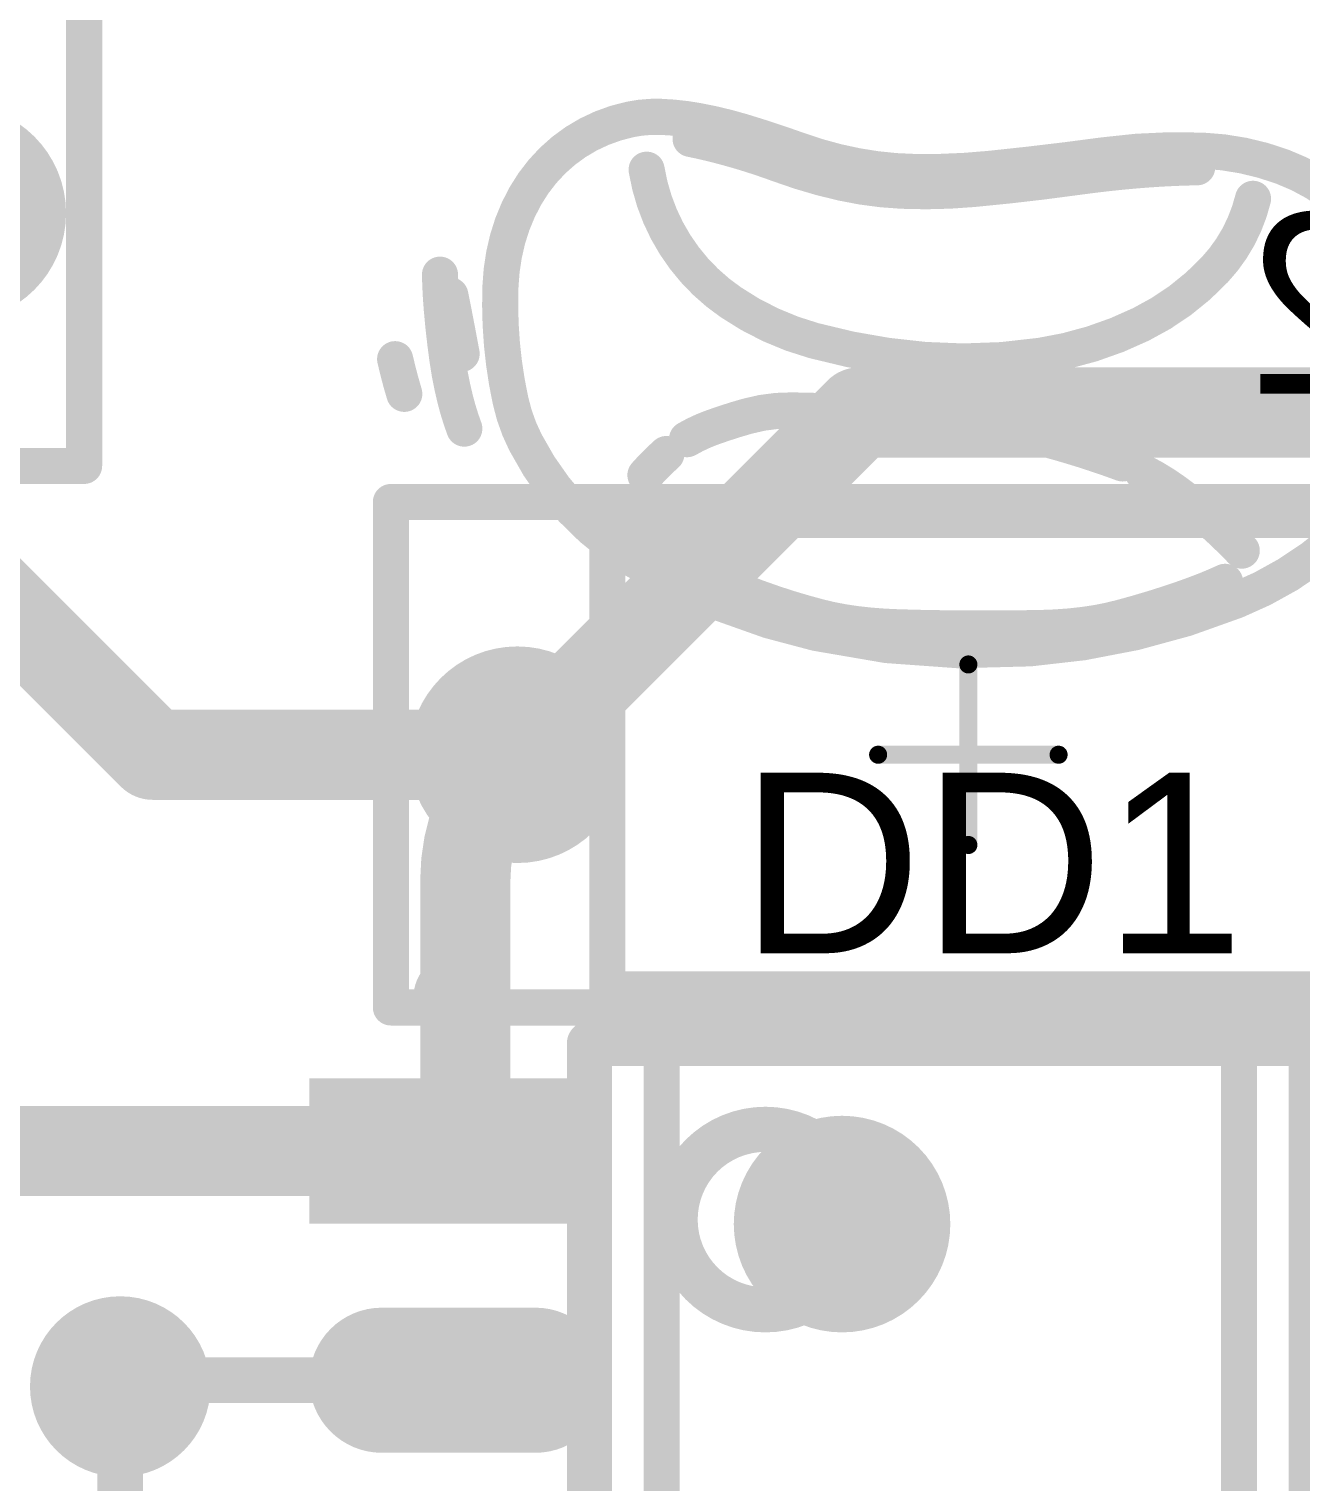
# Model space of a CAD drawing. Header units: inches. Extents: x -26.6 to 26.5, y -26.3 to 21.9.
# Drawn here: x -5.11 to 1.94, y -14.03 to -5.98 of the extents above; entities that cross this region are included whole.
import ezdxf

# ---------------------------------------------------------------- set-up
doc = ezdxf.new("R2010")
doc.units = ezdxf.units.IN
for name, color, linetype in [('Bottom 3D Body', 56, 'Continuous'), ('Bottom Assembly', 56, 'Continuous'), ('Bottom Component Center', 56, 'Continuous'), ('Bottom Courtyard', 56, 'Continuous'), ('Bottom Layer', 5, 'Continuous'), ('Bottom Overlay', 54, 'Continuous'), ('Bottom Solder', 6, 'Continuous'), ('Multi-Layer', 9, 'Continuous'), ('Pad Holes', 156, 'Continuous'), ('Top 3D Body', 56, 'Continuous'), ('Top Layer', 1, 'Continuous'), ('Top Overlay', 2, 'Continuous'), ('Top Paste', 8, 'Continuous'), ('Top Solder', 216, 'Continuous'), ('Via Holes', 16, 'Continuous')]:
    doc.layers.add(name, color=color, linetype=linetype)
doc.styles.add('Arial', font='', dxfattribs={"height": 0.2})
doc.styles.get('Arial').set_extended_font_data('Arial')

# ---------------------------------------------------------------- blocks, each defined once
blk = doc.blocks.new('SOIC_8_4')
at = {"layer": 'Top Layer'}
blk.add_hatch(color=1, dxfattribs=at).paths.add_polyline_path([(-3.45, 1.605), (-3.45, 2.205), (-2, 2.205), (-2, 1.605)])
h = blk.add_hatch(color=1, dxfattribs=at)
edge = h.paths.add_edge_path()
edge.add_arc((-2.3, 0.635), 0.3, 270, 450)
edge.add_line((-2.3, 0.935), (-3.15, 0.935))
edge.add_arc((-3.15, 0.635), 0.3, 90, 270)
edge.add_line((-3.15, 0.335), (-2.3, 0.335))
at = {"layer": 'Top Paste'}
blk.add_hatch(color=8, dxfattribs=at).paths.add_polyline_path([(-3.45, 1.605), (-3.45, 2.205), (-2, 2.205), (-2, 1.605)])
h = blk.add_hatch(color=8, dxfattribs=at)
edge = h.paths.add_edge_path()
edge.add_arc((-2.3, 0.635), 0.3, 270, 450)
edge.add_line((-2.3, 0.935), (-3.15, 0.935))
edge.add_arc((-3.15, 0.635), 0.3, 90, 270)
edge.add_line((-3.15, 0.335), (-2.3, 0.335))
at = {"layer": 'Top Solder'}
blk.add_hatch(color=216, dxfattribs=at).paths.add_polyline_path([(-3.552, 1.503), (-3.552, 2.307), (-1.898, 2.307), (-1.898, 1.503)])
h = blk.add_hatch(color=216, dxfattribs=at)
edge = h.paths.add_edge_path()
edge.add_arc((3.15, 1.905), 0.402, 270, 450)
edge.add_line((3.15, 2.307), (2.3, 2.307))
edge.add_arc((2.3, 1.905), 0.402, 90, 270)
edge.add_line((2.3, 1.503), (3.15, 1.503))
h = blk.add_hatch(color=216, dxfattribs=at)
edge = h.paths.add_edge_path()
edge.add_arc((-2.3, 0.635), 0.402, 270, 450)
edge.add_line((-2.3, 1.037), (-3.15, 1.037))
edge.add_arc((-3.15, 0.635), 0.402, 90, 270)
edge.add_line((-3.15, 0.233), (-2.3, 0.233))
h = blk.add_hatch(color=216, dxfattribs=at)
edge = h.paths.add_edge_path()
edge.add_arc((3.15, 0.635), 0.402, 270, 450)
edge.add_line((3.15, 1.037), (2.3, 1.037))
edge.add_arc((2.3, 0.635), 0.402, 90, 270)
edge.add_line((2.3, 0.233), (3.15, 0.233))
at = {"layer": 'Top 3D Body'}
for points in [[(-2, 2.5, 0.25, 0.25, 0), (2, 2.5, 0.25, 0.25, 0)], [(-2, -2.5, 0.25, 0.25, 0), (-2, 2.5, 0.25, 0.25, 0)], [(2, -2.5, 0.25, 0.25, 0), (2, 2.5, 0.25, 0.25, 0)]]:
    blk.add_lwpolyline(points, format="xyseb", dxfattribs=at)
for points in [[(-2.0625, 2.5, 0.125, 0.125, 1), (-1.9375, 2.5, 0.125, 0.125, 1)], [(-2.0625, 2.5, 0.125, 0.125, 1), (-1.9375, 2.5, 0.125, 0.125, 1)], [(1.9375, 2.5, 0.125, 0.125, 1), (2.0625, 2.5, 0.125, 0.125, 1)], [(1.9375, 2.5, 0.125, 0.125, 1), (2.0625, 2.5, 0.125, 0.125, 1)], [(-0.525, 1.525, 0.25, 0.25, 1), (-1.525, 1.525, 0.25, 0.25, 1)], [(-1.5875, 1.525, 0.125, 0.125, 1), (-1.4625, 1.525, 0.125, 0.125, 1)], [(-0.5875, 1.525, 0.125, 0.125, 1), (-0.4625, 1.525, 0.125, 0.125, 1)]]:
    blk.add_lwpolyline(points, format="xyseb", close=True, dxfattribs=at)
at = {"layer": 'Top Overlay'}
for points in [[(-2.6, 2.755, 0.25, 0.25, 1), (-2.85, 2.755, 0.25, 0.25, 1)], [(-2.9125, 2.755, 0.125, 0.125, 1), (-2.7875, 2.755, 0.125, 0.125, 1)], [(-2.6625, 2.755, 0.125, 0.125, 1), (-2.5375, 2.755, 0.125, 0.125, 1)], [(-1.65, 2.5, 0.1, 0.1, 1), (-1.55, 2.5, 0.1, 0.1, 1)], [(-1.65, 2.5, 0.1, 0.1, 1), (-1.55, 2.5, 0.1, 0.1, 1)], [(1.55, 2.5, 0.1, 0.1, 1), (1.65, 2.5, 0.1, 0.1, 1)], [(1.55, 2.5, 0.1, 0.1, 1), (1.65, 2.5, 0.1, 0.1, 1)], [(-0.3, 1.5, 0.6, 0.6, 1), (-0.9, 1.5, 0.6, 0.6, 1)], [(-1.05, 1.5, 0.3, 0.3, 1), (-0.75, 1.5, 0.3, 0.3, 1)], [(-0.45, 1.5, 0.3, 0.3, 1), (-0.15, 1.5, 0.3, 0.3, 1)]]:
    blk.add_lwpolyline(points, format="xyseb", close=True, dxfattribs=at)
for points in [[(-1.6, -2.5, 0.2, 0.2, 0), (-1.6, 2.5, 0.2, 0.2, 0)], [(-1.6, 2.5, 0.2, 0.2, 0), (1.6, 2.5, 0.2, 0.2, 0)], [(1.6, -2.5, 0.2, 0.2, 0), (1.6, 2.5, 0.2, 0.2, 0)]]:
    blk.add_lwpolyline(points, format="xyseb", dxfattribs=at)
blk = doc.blocks.new('THT_CAP_B_10')
at = {"layer": 'Bottom Layer'}
blk.add_hatch(color=5, dxfattribs=at).paths.add_polyline_path([(-3.1, 0.6), (-1.9, 0.6), (-1.9, -0.6), (-3.1, -0.6)])
h = blk.add_hatch(color=5, dxfattribs=at)
edge = h.paths.add_edge_path()
edge.add_arc((2.5, 0), 0.6, 0, 360)
at = {"layer": 'Bottom Solder'}
blk.add_hatch(color=6, dxfattribs=at).paths.add_polyline_path([(-3.1, 0.6), (-1.9, 0.6), (-1.9, -0.6), (-3.1, -0.6)])
h = blk.add_hatch(color=6, dxfattribs=at)
edge = h.paths.add_edge_path()
edge.add_arc((2.5, 0), 0.6, 0, 360)
at = {"layer": 'Multi-Layer'}
blk.add_hatch(color=9, dxfattribs=at).paths.add_polyline_path([(-3.1, 0.6), (-1.9, 0.6), (-1.9, -0.6), (-3.1, -0.6)])
h = blk.add_hatch(color=9, dxfattribs=at)
edge = h.paths.add_edge_path()
edge.add_arc((2.5, 0), 0.6, 0, 360)
at = {"layer": 'Pad Holes'}
h = blk.add_hatch(color=7, dxfattribs=at)
edge = h.paths.add_edge_path()
edge.add_arc((-2.5, 0), 0.35, 0, 360)
h = blk.add_hatch(color=7, dxfattribs=at)
edge = h.paths.add_edge_path()
edge.add_arc((2.5, 0), 0.35, 0, 360)
at = {"layer": 'Top Layer'}
blk.add_hatch(color=1, dxfattribs=at).paths.add_polyline_path([(-3.1, 0.6), (-1.9, 0.6), (-1.9, -0.6), (-3.1, -0.6)])
h = blk.add_hatch(color=1, dxfattribs=at)
edge = h.paths.add_edge_path()
edge.add_arc((2.5, 0), 0.6, 0, 360)
at = {"layer": 'Top Solder'}
blk.add_hatch(color=216, dxfattribs=at).paths.add_polyline_path([(-3.1, 0.6), (-1.9, 0.6), (-1.9, -0.6), (-3.1, -0.6)])
h = blk.add_hatch(color=216, dxfattribs=at)
edge = h.paths.add_edge_path()
edge.add_arc((2.5, 0), 0.6, 0, 360)
at = {"layer": 'Bottom 3D Body'}
for points in [[(-2, -1.3, 0.2, 0.2, 0), (-2, 1.3, 0.2, 0.2, 0)], [(-2, 1.3, 0.2, 0.2, 0), (2, 1.3, 0.2, 0.2, 0)], [(2, -1.3, 0.2, 0.2, 0), (2, 1.3, 0.2, 0.2, 0)], [(-2, -1.3, 0.2, 0.2, 0), (2, -1.3, 0.2, 0.2, 0)]]:
    blk.add_lwpolyline(points, format="xyseb", dxfattribs=at)
for points in [[(-2.05, 1.3, 0.1, 0.1, 1), (-1.95, 1.3, 0.1, 0.1, 1)], [(-2.05, 1.3, 0.1, 0.1, 1), (-1.95, 1.3, 0.1, 0.1, 1)], [(1.95, 1.3, 0.1, 0.1, 1), (2.05, 1.3, 0.1, 0.1, 1)], [(1.95, 1.3, 0.1, 0.1, 1), (2.05, 1.3, 0.1, 0.1, 1)], [(-2.05, -1.3, 0.1, 0.1, 1), (-1.95, -1.3, 0.1, 0.1, 1)], [(-2.05, -1.3, 0.1, 0.1, 1), (-1.95, -1.3, 0.1, 0.1, 1)], [(1.95, -1.3, 0.1, 0.1, 1), (2.05, -1.3, 0.1, 0.1, 1)], [(1.95, -1.3, 0.1, 0.1, 1), (2.05, -1.3, 0.1, 0.1, 1)]]:
    blk.add_lwpolyline(points, format="xyseb", close=True, dxfattribs=at)
at = {"layer": 'Bottom Assembly'}
for points in [[(-3.2, -1.4, 0.2, 0.2, 0), (-3.2, 1.4, 0.2, 0.2, 0)], [(-3.2, 1.4, 0.2, 0.2, 0), (3.2, 1.4, 0.2, 0.2, 0)], [(3.2, -1.4, 0.2, 0.2, 0), (3.2, 1.4, 0.2, 0.2, 0)], [(-3.2, -1.4, 0.2, 0.2, 0), (3.2, -1.4, 0.2, 0.2, 0)]]:
    blk.add_lwpolyline(points, format="xyseb", dxfattribs=at)
for points in [[(-3.25, 1.4, 0.1, 0.1, 1), (-3.15, 1.4, 0.1, 0.1, 1)], [(-3.25, 1.4, 0.1, 0.1, 1), (-3.15, 1.4, 0.1, 0.1, 1)], [(3.15, 1.4, 0.1, 0.1, 1), (3.25, 1.4, 0.1, 0.1, 1)], [(3.15, 1.4, 0.1, 0.1, 1), (3.25, 1.4, 0.1, 0.1, 1)], [(-3.25, -1.4, 0.1, 0.1, 1), (-3.15, -1.4, 0.1, 0.1, 1)], [(-3.25, -1.4, 0.1, 0.1, 1), (-3.15, -1.4, 0.1, 0.1, 1)], [(3.15, -1.4, 0.1, 0.1, 1), (3.25, -1.4, 0.1, 0.1, 1)], [(3.15, -1.4, 0.1, 0.1, 1), (3.25, -1.4, 0.1, 0.1, 1)]]:
    blk.add_lwpolyline(points, format="xyseb", close=True, dxfattribs=at)
at = {"layer": 'Bottom Component Center'}
for points in [[(0, -0.5, 0.1, 0.1, 0), (0, 0.5, 0.1, 0.1, 0)], [(-0.5, 0, 0.1, 0.1, 0), (0.5, 0, 0.1, 0.1, 0)]]:
    blk.add_lwpolyline(points, format="xyseb", dxfattribs=at)
for points in [[(-0.025, 0.5, 0.05, 0.05, 1), (0.025, 0.5, 0.05, 0.05, 1)], [(-0.525, 0, 0.05, 0.05, 1), (-0.475, 0, 0.05, 0.05, 1)], [(0.475, 0, 0.05, 0.05, 1), (0.525, 0, 0.05, 0.05, 1)], [(-0.025, -0.5, 0.05, 0.05, 1), (0.025, -0.5, 0.05, 0.05, 1)]]:
    blk.add_lwpolyline(points, format="xyseb", close=True, dxfattribs=at)
at = {"layer": 'Bottom Courtyard'}
for points in [[(-3.2, -1.4, 0.2, 0.2, 0), (-3.2, 1.4, 0.2, 0.2, 0)], [(-3.2, 1.4, 0.2, 0.2, 0), (3.2, 1.4, 0.2, 0.2, 0)], [(3.2, -1.4, 0.2, 0.2, 0), (3.2, 1.4, 0.2, 0.2, 0)], [(-3.2, -1.4, 0.2, 0.2, 0), (3.2, -1.4, 0.2, 0.2, 0)]]:
    blk.add_lwpolyline(points, format="xyseb", dxfattribs=at)
for points in [[(-3.25, 1.4, 0.1, 0.1, 1), (-3.15, 1.4, 0.1, 0.1, 1)], [(-3.25, 1.4, 0.1, 0.1, 1), (-3.15, 1.4, 0.1, 0.1, 1)], [(3.15, 1.4, 0.1, 0.1, 1), (3.25, 1.4, 0.1, 0.1, 1)], [(3.15, 1.4, 0.1, 0.1, 1), (3.25, 1.4, 0.1, 0.1, 1)], [(-3.25, -1.4, 0.1, 0.1, 1), (-3.15, -1.4, 0.1, 0.1, 1)], [(-3.25, -1.4, 0.1, 0.1, 1), (-3.15, -1.4, 0.1, 0.1, 1)], [(3.15, -1.4, 0.1, 0.1, 1), (3.25, -1.4, 0.1, 0.1, 1)], [(3.15, -1.4, 0.1, 0.1, 1), (3.25, -1.4, 0.1, 0.1, 1)]]:
    blk.add_lwpolyline(points, format="xyseb", close=True, dxfattribs=at)
at = {"layer": 'Bottom Overlay'}
for points in [[(-2, 0.975, 0.2, 0.2, 0), (-2, 1.3, 0.2, 0.2, 0)], [(-2, 1.3, 0.2, 0.2, 0), (-0.3326, 1.3, 0.2, 0.2, 0)], [(0.3326, 1.3, 0.2, 0.2, 0), (2, 1.3, 0.2, 0.2, 0)], [(2, 0.975, 0.2, 0.2, 0), (2, 1.3, 0.2, 0.2, 0)], [(-2, -1.3, 0.2, 0.2, 0), (-2, -0.975, 0.2, 0.2, 0)], [(2, -1.3, 0.2, 0.2, 0), (2, -0.975, 0.2, 0.2, 0)], [(-2, -1.3, 0.2, 0.2, 0), (2, -1.3, 0.2, 0.2, 0)]]:
    blk.add_lwpolyline(points, format="xyseb", dxfattribs=at)
for points in [[(-2.05, 1.3, 0.1, 0.1, 1), (-1.95, 1.3, 0.1, 0.1, 1)], [(-2.05, 1.3, 0.1, 0.1, 1), (-1.95, 1.3, 0.1, 0.1, 1)], [(-0.3826, 1.3, 0.1, 0.1, 1), (-0.2826, 1.3, 0.1, 0.1, 1)], [(0.2826, 1.3, 0.1, 0.1, 1), (0.3826, 1.3, 0.1, 0.1, 1)], [(1.95, 1.3, 0.1, 0.1, 1), (2.05, 1.3, 0.1, 0.1, 1)], [(1.95, 1.3, 0.1, 0.1, 1), (2.05, 1.3, 0.1, 0.1, 1)], [(-2.05, 0.975, 0.1, 0.1, 1), (-1.95, 0.975, 0.1, 0.1, 1)], [(1.95, 0.975, 0.1, 0.1, 1), (2.05, 0.975, 0.1, 0.1, 1)], [(-2.05, -0.975, 0.1, 0.1, 1), (-1.95, -0.975, 0.1, 0.1, 1)], [(1.95, -0.975, 0.1, 0.1, 1), (2.05, -0.975, 0.1, 0.1, 1)], [(-2.05, -1.3, 0.1, 0.1, 1), (-1.95, -1.3, 0.1, 0.1, 1)], [(-2.05, -1.3, 0.1, 0.1, 1), (-1.95, -1.3, 0.1, 0.1, 1)], [(1.95, -1.3, 0.1, 0.1, 1), (2.05, -1.3, 0.1, 0.1, 1)], [(1.95, -1.3, 0.1, 0.1, 1), (2.05, -1.3, 0.1, 0.1, 1)]]:
    blk.add_lwpolyline(points, format="xyseb", close=True, dxfattribs=at)
blk = doc.blocks.new('THT_CAP_B_25')
at = {"layer": 'Bottom Layer'}
blk.add_hatch(color=5, dxfattribs=at).paths.add_polyline_path([(-3.1, 0.6), (-1.9, 0.6), (-1.9, -0.6), (-3.1, -0.6)])
h = blk.add_hatch(color=5, dxfattribs=at)
edge = h.paths.add_edge_path()
edge.add_arc((2.5, 0), 0.6, 0, 360)
at = {"layer": 'Bottom Solder'}
blk.add_hatch(color=6, dxfattribs=at).paths.add_polyline_path([(-3.1, 0.6), (-1.9, 0.6), (-1.9, -0.6), (-3.1, -0.6)])
h = blk.add_hatch(color=6, dxfattribs=at)
edge = h.paths.add_edge_path()
edge.add_arc((2.5, 0), 0.6, 0, 360)
at = {"layer": 'Multi-Layer'}
blk.add_hatch(color=9, dxfattribs=at).paths.add_polyline_path([(-3.1, 0.6), (-1.9, 0.6), (-1.9, -0.6), (-3.1, -0.6)])
h = blk.add_hatch(color=9, dxfattribs=at)
edge = h.paths.add_edge_path()
edge.add_arc((2.5, 0), 0.6, 0, 360)
at = {"layer": 'Pad Holes'}
h = blk.add_hatch(color=7, dxfattribs=at)
edge = h.paths.add_edge_path()
edge.add_arc((-2.5, 0), 0.35, 0, 360)
h = blk.add_hatch(color=7, dxfattribs=at)
edge = h.paths.add_edge_path()
edge.add_arc((2.5, 0), 0.35, 0, 360)
at = {"layer": 'Top Layer'}
blk.add_hatch(color=1, dxfattribs=at).paths.add_polyline_path([(-3.1, 0.6), (-1.9, 0.6), (-1.9, -0.6), (-3.1, -0.6)])
h = blk.add_hatch(color=1, dxfattribs=at)
edge = h.paths.add_edge_path()
edge.add_arc((2.5, 0), 0.6, 0, 360)
at = {"layer": 'Top Solder'}
blk.add_hatch(color=216, dxfattribs=at).paths.add_polyline_path([(-3.1, 0.6), (-1.9, 0.6), (-1.9, -0.6), (-3.1, -0.6)])
h = blk.add_hatch(color=216, dxfattribs=at)
edge = h.paths.add_edge_path()
edge.add_arc((2.5, 0), 0.6, 0, 360)
at = {"layer": 'Bottom 3D Body'}
for points in [[(-2, 1.3, 0.2, 0.2, 0), (-2, -1.3, 0.2, 0.2, 0)], [(2, 1.3, 0.2, 0.2, 0), (-2, 1.3, 0.2, 0.2, 0)], [(2, 1.3, 0.2, 0.2, 0), (2, -1.3, 0.2, 0.2, 0)], [(2, -1.3, 0.2, 0.2, 0), (-2, -1.3, 0.2, 0.2, 0)]]:
    blk.add_lwpolyline(points, format="xyseb", dxfattribs=at)
for points in [[(-2.05, 1.3, 0.1, 0.1, 1), (-1.95, 1.3, 0.1, 0.1, 1)], [(-2.05, 1.3, 0.1, 0.1, 1), (-1.95, 1.3, 0.1, 0.1, 1)], [(1.95, 1.3, 0.1, 0.1, 1), (2.05, 1.3, 0.1, 0.1, 1)], [(1.95, 1.3, 0.1, 0.1, 1), (2.05, 1.3, 0.1, 0.1, 1)], [(-2.05, -1.3, 0.1, 0.1, 1), (-1.95, -1.3, 0.1, 0.1, 1)], [(-2.05, -1.3, 0.1, 0.1, 1), (-1.95, -1.3, 0.1, 0.1, 1)], [(1.95, -1.3, 0.1, 0.1, 1), (2.05, -1.3, 0.1, 0.1, 1)], [(1.95, -1.3, 0.1, 0.1, 1), (2.05, -1.3, 0.1, 0.1, 1)]]:
    blk.add_lwpolyline(points, format="xyseb", close=True, dxfattribs=at)
at = {"layer": 'Bottom Assembly'}
for points in [[(-3.2, 1.4, 0.2, 0.2, 0), (-3.2, -1.4, 0.2, 0.2, 0)], [(3.2, 1.4, 0.2, 0.2, 0), (-3.2, 1.4, 0.2, 0.2, 0)], [(3.2, 1.4, 0.2, 0.2, 0), (3.2, -1.4, 0.2, 0.2, 0)], [(3.2, -1.4, 0.2, 0.2, 0), (-3.2, -1.4, 0.2, 0.2, 0)]]:
    blk.add_lwpolyline(points, format="xyseb", dxfattribs=at)
for points in [[(-3.25, 1.4, 0.1, 0.1, 1), (-3.15, 1.4, 0.1, 0.1, 1)], [(-3.25, 1.4, 0.1, 0.1, 1), (-3.15, 1.4, 0.1, 0.1, 1)], [(3.15, 1.4, 0.1, 0.1, 1), (3.25, 1.4, 0.1, 0.1, 1)], [(3.15, 1.4, 0.1, 0.1, 1), (3.25, 1.4, 0.1, 0.1, 1)], [(-3.25, -1.4, 0.1, 0.1, 1), (-3.15, -1.4, 0.1, 0.1, 1)], [(-3.25, -1.4, 0.1, 0.1, 1), (-3.15, -1.4, 0.1, 0.1, 1)], [(3.15, -1.4, 0.1, 0.1, 1), (3.25, -1.4, 0.1, 0.1, 1)], [(3.15, -1.4, 0.1, 0.1, 1), (3.25, -1.4, 0.1, 0.1, 1)]]:
    blk.add_lwpolyline(points, format="xyseb", close=True, dxfattribs=at)
at = {"layer": 'Bottom Component Center'}
for points in [[(0, 0.5, 0.1, 0.1, 0), (0, -0.5, 0.1, 0.1, 0)], [(0.5, 0, 0.1, 0.1, 0), (-0.5, 0, 0.1, 0.1, 0)]]:
    blk.add_lwpolyline(points, format="xyseb", dxfattribs=at)
for points in [[(-0.025, 0.5, 0.05, 0.05, 1), (0.025, 0.5, 0.05, 0.05, 1)], [(-0.525, 0, 0.05, 0.05, 1), (-0.475, 0, 0.05, 0.05, 1)], [(0.475, 0, 0.05, 0.05, 1), (0.525, 0, 0.05, 0.05, 1)], [(-0.025, -0.5, 0.05, 0.05, 1), (0.025, -0.5, 0.05, 0.05, 1)]]:
    blk.add_lwpolyline(points, format="xyseb", close=True, dxfattribs=at)
at = {"layer": 'Bottom Courtyard'}
for points in [[(-3.2, 1.4, 0.2, 0.2, 0), (-3.2, -1.4, 0.2, 0.2, 0)], [(3.2, 1.4, 0.2, 0.2, 0), (-3.2, 1.4, 0.2, 0.2, 0)], [(3.2, 1.4, 0.2, 0.2, 0), (3.2, -1.4, 0.2, 0.2, 0)], [(3.2, -1.4, 0.2, 0.2, 0), (-3.2, -1.4, 0.2, 0.2, 0)]]:
    blk.add_lwpolyline(points, format="xyseb", dxfattribs=at)
for points in [[(-3.25, 1.4, 0.1, 0.1, 1), (-3.15, 1.4, 0.1, 0.1, 1)], [(-3.25, 1.4, 0.1, 0.1, 1), (-3.15, 1.4, 0.1, 0.1, 1)], [(3.15, 1.4, 0.1, 0.1, 1), (3.25, 1.4, 0.1, 0.1, 1)], [(3.15, 1.4, 0.1, 0.1, 1), (3.25, 1.4, 0.1, 0.1, 1)], [(-3.25, -1.4, 0.1, 0.1, 1), (-3.15, -1.4, 0.1, 0.1, 1)], [(-3.25, -1.4, 0.1, 0.1, 1), (-3.15, -1.4, 0.1, 0.1, 1)], [(3.15, -1.4, 0.1, 0.1, 1), (3.25, -1.4, 0.1, 0.1, 1)], [(3.15, -1.4, 0.1, 0.1, 1), (3.25, -1.4, 0.1, 0.1, 1)]]:
    blk.add_lwpolyline(points, format="xyseb", close=True, dxfattribs=at)
at = {"layer": 'Bottom Overlay'}
for points in [[(2, 1.3, 0.2, 0.2, 0), (-2, 1.3, 0.2, 0.2, 0)], [(-2, 1.3, 0.2, 0.2, 0), (-2, 0.975, 0.2, 0.2, 0)], [(2, 1.3, 0.2, 0.2, 0), (2, 0.975, 0.2, 0.2, 0)], [(-2, -0.975, 0.2, 0.2, 0), (-2, -1.3, 0.2, 0.2, 0)], [(2, -0.975, 0.2, 0.2, 0), (2, -1.3, 0.2, 0.2, 0)], [(2, -1.3, 0.2, 0.2, 0), (-2, -1.3, 0.2, 0.2, 0)]]:
    blk.add_lwpolyline(points, format="xyseb", dxfattribs=at)
for points in [[(-2.05, 1.3, 0.1, 0.1, 1), (-1.95, 1.3, 0.1, 0.1, 1)], [(-2.05, 1.3, 0.1, 0.1, 1), (-1.95, 1.3, 0.1, 0.1, 1)], [(1.95, 1.3, 0.1, 0.1, 1), (2.05, 1.3, 0.1, 0.1, 1)], [(1.95, 1.3, 0.1, 0.1, 1), (2.05, 1.3, 0.1, 0.1, 1)], [(-2.05, 0.975, 0.1, 0.1, 1), (-1.95, 0.975, 0.1, 0.1, 1)], [(1.95, 0.975, 0.1, 0.1, 1), (2.05, 0.975, 0.1, 0.1, 1)], [(-2.05, -0.975, 0.1, 0.1, 1), (-1.95, -0.975, 0.1, 0.1, 1)], [(1.95, -0.975, 0.1, 0.1, 1), (2.05, -0.975, 0.1, 0.1, 1)], [(-2.05, -1.3, 0.1, 0.1, 1), (-1.95, -1.3, 0.1, 0.1, 1)], [(-2.05, -1.3, 0.1, 0.1, 1), (-1.95, -1.3, 0.1, 0.1, 1)], [(1.95, -1.3, 0.1, 0.1, 1), (2.05, -1.3, 0.1, 0.1, 1)], [(1.95, -1.3, 0.1, 0.1, 1), (2.05, -1.3, 0.1, 0.1, 1)]]:
    blk.add_lwpolyline(points, format="xyseb", close=True, dxfattribs=at)

msp = doc.modelspace()

# ---------------------------------------------------------------- hatches: boundary and pattern name
at = {"layer": 'Bottom Layer'}
h = msp.add_hatch(color=5, dxfattribs=at)
edge = h.paths.add_edge_path()
edge.add_arc((-4.6, -13.5), 0.5, 0, 360)
at = {"layer": 'Top Layer'}
h = msp.add_hatch(color=1, dxfattribs=at)
edge = h.paths.add_edge_path()
edge.add_arc((-4.6, -13.5), 0.5, 0, 360)
at = {"layer": 'Via Holes'}
h = msp.add_hatch(color=7, dxfattribs=at)
edge = h.paths.add_edge_path()
edge.add_arc((-4.6, -13.5), 0.25, 0, 360)

# ---------------------------------------------------------------- linework, layer by layer
at = {"layer": 'Bottom Layer'}
for points in [[(-7.4197, -7, 0.5, 0.5, 0), (-4.4197, -10, 0.5, 0.5, 0)], [(-2.4, -10, 0.5, 0.5, 0), (-0.504, -8.104, 0.5, 0.5, 0)], [(-0.504, -8.104, 0.5, 0.5, 0), (5.9573, -8.104, 0.5, 0.5, 0)], [(-4.4197, -10, 0.5, 0.5, 0), (-2.4, -10, 0.5, 0.5, 0)], [(-4.6, -16.44, 0.254, 0.254, 0), (-4.6, -13.5, 0.254, 0.254, 0)]]:
    msp.add_lwpolyline(points, format="xyseb", dxfattribs=at)
for points in [[(-0.629, -8.104, 0.25, 0.25, 1), (-0.379, -8.104, 0.25, 0.25, 1)], [(-0.629, -8.104, 0.25, 0.25, 1), (-0.379, -8.104, 0.25, 0.25, 1)], [(-4.5447, -10, 0.25, 0.25, 1), (-4.2947, -10, 0.25, 0.25, 1)], [(-4.5447, -10, 0.25, 0.25, 1), (-4.2947, -10, 0.25, 0.25, 1)], [(-2.525, -10, 0.25, 0.25, 1), (-2.275, -10, 0.25, 0.25, 1)], [(-2.525, -10, 0.25, 0.25, 1), (-2.275, -10, 0.25, 0.25, 1)], [(-4.6635, -13.5, 0.127, 0.127, 1), (-4.5365, -13.5, 0.127, 0.127, 1)]]:
    msp.add_lwpolyline(points, format="xyseb", close=True, dxfattribs=at)
at = {"layer": 'Top Layer'}
for points in [[(-2.6875, -10.6941, 0.5, 0.5, -0.198912), (-2.4, -10, 0.5, 0.5, 0)], [(-2.6875, -12.195, 0.5, 0.5, 0), (-2.6875, -10.6941, 0.5, 0.5, 0)], [(-5.998, -12.195, 0.5, 0.5, 0), (-2.6875, -12.195, 0.5, 0.5, 0)], [(-4.6, -13.5, 0.254, 0.254, 0), (-4.565, -13.465, 0.254, 0.254, 0)], [(-4.565, -13.465, 0.254, 0.254, 0), (-2.7875, -13.465, 0.254, 0.254, 0)], [(-2.7875, -13.465, 0.254, 0.254, 0), (-2.6875, -13.465, 0.254, 0.254, 0)]]:
    msp.add_lwpolyline(points, format="xyseb", dxfattribs=at)
for points in [[(-2.525, -10, 0.25, 0.25, 1), (-2.275, -10, 0.25, 0.25, 1)], [(-2.8125, -10.6941, 0.25, 0.25, 1), (-2.5625, -10.6941, 0.25, 0.25, 1)], [(-2.8125, -10.6941, 0.25, 0.25, 1), (-2.5625, -10.6941, 0.25, 0.25, 1)], [(-2.8125, -12.195, 0.25, 0.25, 1), (-2.5625, -12.195, 0.25, 0.25, 1)], [(-2.8125, -12.195, 0.25, 0.25, 1), (-2.5625, -12.195, 0.25, 0.25, 1)], [(-4.6285, -13.465, 0.127, 0.127, 1), (-4.5015, -13.465, 0.127, 0.127, 1)], [(-4.6285, -13.465, 0.127, 0.127, 1), (-4.5015, -13.465, 0.127, 0.127, 1)], [(-2.851, -13.465, 0.127, 0.127, 1), (-2.724, -13.465, 0.127, 0.127, 1)], [(-2.851, -13.465, 0.127, 0.127, 1), (-2.724, -13.465, 0.127, 0.127, 1)], [(-2.751, -13.465, 0.127, 0.127, 1), (-2.624, -13.465, 0.127, 0.127, 1)], [(-4.6635, -13.5, 0.127, 0.127, 1), (-4.5365, -13.5, 0.127, 0.127, 1)]]:
    msp.add_lwpolyline(points, format="xyseb", close=True, dxfattribs=at)
at = {"layer": 'Top Overlay'}
for points in [[(-2.0056, -6.5641, 0.2, 0.2, -0.070486), (-1.774, -6.4807, 0.2, 0.2, 0)], [(-1.774, -6.4807, 0.2, 0.2, -0.060795), (-1.6036, -6.4664, 0.2, 0.2, 0)], [(-1.6036, -6.4664, 0.2, 0.2, -0.035745), (-1.3999, -6.4888, 0.2, 0.2, 0)], [(-1.3999, -6.4888, 0.2, 0.2, -0.027817), (-1.1513, -6.5487, 0.2, 0.2, 0)], [(-2.2031, -6.7081, 0.2, 0.2, -0.0719), (-2.0056, -6.5641, 0.2, 0.2, 0)], [(-1.4393, -6.5888, 0.2, 0.2, -0.01274), (-1.2887, -6.6233, 0.2, 0.2, 0)], [(-1.1513, -6.5487, 0.2, 0.2, -0.013397), (-0.84, -6.6515, 0.2, 0.2, 0)], [(-1.2887, -6.6233, 0.2, 0.2, -0.012858), (-1.1179, -6.6718, 0.2, 0.2, 0)], [(-1.1179, -6.6718, 0.2, 0.2, -0.0127), (-0.949, -6.7292, 0.2, 0.2, 0)], [(-0.5187, -6.739, 0.2, 0.2, -0.039862), (-0.84, -6.6515, 0.2, 0.2, 0)], [(0.851, -6.6793, 0.2, 0.2, -0.008551), (0.2183, -6.7545, 0.2, 0.2, 0)], [(0.851, -6.6793, 0.2, 0.2, -0.044431), (1.3985, -6.6537, 0.2, 0.2, 0)], [(1.3985, -6.6537, 0.2, 0.2, -0.078592), (1.8407, -6.7429, 0.2, 0.2, 0)], [(-2.355, -6.9052, 0.2, 0.2, -0.07035), (-2.2031, -6.7081, 0.2, 0.2, 0)], [(-1.5255, -7.1738, 0.2, 0.2, -0.101363), (-1.6829, -6.7592, 0.2, 0.2, 0)], [(-0.5986, -6.8322, 0.2, 0.2, -0.033769), (-0.949, -6.7292, 0.2, 0.2, 0)], [(-0.1945, -6.772, 0.2, 0.2, -0.042492), (-0.5187, -6.739, 0.2, 0.2, 0)], [(0.2183, -6.7545, 0.2, 0.2, -0.029419), (-0.1945, -6.772, 0.2, 0.2, 0)], [(0.7, -6.8, 0.2, 0.2, -0.009476), (0.9378, -6.7715, 0.2, 0.2, 0)], [(0.9378, -6.7715, 0.2, 0.2, -0.010435), (1.169, -6.7531, 0.2, 0.2, 0)], [(1.169, -6.7531, 0.2, 0.2, -0.010466), (1.3679, -6.7457, 0.2, 0.2, 0)], [(1.8407, -6.7429, 0.2, 0.2, -0.092309), (2.1854, -6.9495, 0.2, 0.2, 0)], [(-0.2668, -6.8758, 0.2, 0.2, -0.043864), (-0.5986, -6.8322, 0.2, 0.2, 0)], [(0.7, -6.8, 0.2, 0.2, -0.011514), (0.1289, -6.866, 0.2, 0.2, 0)], [(-2.4533, -7.144, 0.2, 0.2, -0.063127), (-2.355, -6.9052, 0.2, 0.2, 0)], [(0.1289, -6.866, 0.2, 0.2, -0.033754), (-0.2668, -6.8758, 0.2, 0.2, 0)], [(1.6774, -6.9205, 0.2, 0.2, -0.129419), (1.4643, -7.3144, 0.2, 0.2, 0)], [(-2.4928, -7.4038, 0.2, 0.2, -0.056693), (-2.4533, -7.144, 0.2, 0.2, 0)], [(-1.2179, -7.4924, 0.2, 0.2, -0.101774), (-1.5255, -7.1738, 0.2, 0.2, 0)], [(-2.8182, -7.5292, 0.2, 0.2, -0.015716), (-2.828, -7.3407, 0.2, 0.2, 0)], [(1.4643, -7.3144, 0.2, 0.2, -0.09066), (1.0566, -7.6158, 0.2, 0.2, 0)], [(-2.4847, -7.7251, 0.2, 0.2, -0.031363), (-2.4928, -7.4038, 0.2, 0.2, 0)], [(-2.7705, -7.4553, 0.2, 0.2, -0.004326), (-2.7081, -7.7792, 0.2, 0.2, 0)], [(-0.7554, -7.7063, 0.2, 0.2, -0.083696), (-1.2179, -7.4924, 0.2, 0.2, 0)], [(-2.7868, -7.8097, 0.2, 0.2, -0.014155), (-2.8182, -7.5292, 0.2, 0.2, 0)], [(1.0566, -7.6158, 0.2, 0.2, -0.076498), (0.4997, -7.79, 0.2, 0.2, 0)], [(-2.4372, -8.038, 0.2, 0.2, -0.031419), (-2.4847, -7.7251, 0.2, 0.2, 0)], [(-0.1431, -7.813, 0.2, 0.2, -0.046856), (-0.7554, -7.7063, 0.2, 0.2, 0)], [(-3.0258, -8.0009, 0.2, 0.2, -0.017182), (-3.0765, -7.8088, 0.2, 0.2, 0)], [(-2.7431, -8.0329, 0.2, 0.2, -0.026777), (-2.7868, -7.8097, 0.2, 0.2, 0)], [(0.4997, -7.7899, 0.2, 0.2, -0.057378), (-0.1431, -7.813, 0.2, 0.2, 0)], [(-2.6932, -8.1935, 0.2, 0.2, -0.027233), (-2.7431, -8.0329, 0.2, 0.2, 0)], [(-2.3541, -8.2703, 0.2, 0.2, -0.065137), (-2.4372, -8.038, 0.2, 0.2, 0)], [(-1.3206, -8.1875, 0.2, 0.2, -0.018439), (-1.124, -8.1246, 0.2, 0.2, 0)], [(-1.124, -8.1246, 0.2, 0.2, -0.071656), (-0.8801, -8.0926, 0.2, 0.2, 0)], [(-0.8801, -8.0926, 0.2, 0.2, -0.013354), (-0.4277, -8.1106, 0.2, 0.2, 0)], [(-0.4277, -8.1106, 0.2, 0.2, -0.015194), (0.0515, -8.1571, 0.2, 0.2, 0)], [(-1.4592, -8.252, 0.2, 0.2, -0.044204), (-1.3206, -8.1875, 0.2, 0.2, 0)], [(0.0515, -8.1571, 0.2, 0.2, -0.027419), (0.4394, -8.2284, 0.2, 0.2, 0)], [(0.4394, -8.2284, 0.2, 0.2, -0.010865), (0.6132, -8.2744, 0.2, 0.2, 0)], [(-1.7446, -8.9242, 0.2, 0.2, -0.139222), (-2.3541, -8.2703, 0.2, 0.2, 0)], [(0.6132, -8.2744, 0.2, 0.2, -0.009396), (0.7936, -8.33, 0.2, 0.2, 0)], [(-1.6896, -8.4512, 0.2, 0.2, -0.03128), (-1.5732, -8.3342, 0.2, 0.2, 0)], [(0.7936, -8.33, 0.2, 0.2, -0.009495), (0.9551, -8.3865, 0.2, 0.2, 0)], [(1.0644, -8.434, 0.2, 0.2, -0.04162), (1.2472, -8.5454, 0.2, 0.2, 0)], [(1.2472, -8.5454, 0.2, 0.2, -0.024839), (1.4454, -8.7056, 0.2, 0.2, 0)], [(1.4454, -8.7056, 0.2, 0.2, -0.019046), (1.6151, -8.8694, 0.2, 0.2, 0)], [(-1.5638, -8.904, 0.2, 0.2, -0.015767), (-1.8052, -8.7607, 0.2, 0.2, 0)], [(2.1306, -8.812, 0.2, 0.2, -0.08367), (1.5835, -9.1457, 0.2, 0.2, 0)], [(-0.7435, -9.3255, 0.2, 0.2, -0.081451), (-1.7446, -8.9242, 0.2, 0.2, 0)], [(-1.2738, -9.0474, 0.2, 0.2, -0.022306), (-1.5638, -8.9039, 0.2, 0.2, 0)], [(-0.974, -9.1634, 0.2, 0.2, -0.022766), (-1.2738, -9.0474, 0.2, 0.2, 0)], [(1.3811, -9.1016, 0.2, 0.2, -0.011391), (1.2135, -9.1608, 0.2, 0.2, 0)], [(1.5224, -9.0422, 0.2, 0.2, -0.017729), (1.3811, -9.1016, 0.2, 0.2, 0)], [(-0.7297, -9.2362, 0.2, 0.2, -0.017091), (-0.974, -9.1634, 0.2, 0.2, 0)], [(1.5835, -9.1457, 0.2, 0.2, -0.076539), (0.4414, -9.4107, 0.2, 0.2, 0)], [(1.2135, -9.1608, 0.2, 0.2, -0.014267), (0.9439, -9.2408, 0.2, 0.2, 0)], [(-0.5273, -9.2754, 0.2, 0.2, -0.03204), (-0.7297, -9.2362, 0.2, 0.2, 0)], [(0.9439, -9.2408, 0.2, 0.2, -0.033616), (0.7381, -9.2809, 0.2, 0.2, 0)], [(0.4414, -9.4107, 0.2, 0.2, -0.07363), (-0.7435, -9.3255, 0.2, 0.2, 0)], [(-0.2882, -9.2942, 0.2, 0.2, -0.024386), (-0.5273, -9.2754, 0.2, 0.2, 0)], [(0.101, -9.3009, 0.2, 0.2, -0.0062), (-0.2882, -9.2942, 0.2, 0.2, 0)], [(0.5014, -9.298, 0.2, 0.2, -0.00609), (0.101, -9.3009, 0.2, 0.2, 0)], [(0.7381, -9.2809, 0.2, 0.2, -0.02646), (0.5014, -9.298, 0.2, 0.2, 0)]]:
    msp.add_lwpolyline(points, format="xyseb", dxfattribs=at)
for points in [[(-1.824, -6.4807, 0.1, 0.1, 1), (-1.724, -6.4807, 0.1, 0.1, 1)], [(-1.824, -6.4807, 0.1, 0.1, 1), (-1.724, -6.4807, 0.1, 0.1, 1)], [(-1.6536, -6.4664, 0.1, 0.1, 1), (-1.5536, -6.4664, 0.1, 0.1, 1)], [(-1.6536, -6.4664, 0.1, 0.1, 1), (-1.5536, -6.4664, 0.1, 0.1, 1)], [(-1.4499, -6.4888, 0.1, 0.1, 1), (-1.3499, -6.4888, 0.1, 0.1, 1)], [(-1.4499, -6.4888, 0.1, 0.1, 1), (-1.3499, -6.4888, 0.1, 0.1, 1)], [(-2.0556, -6.5641, 0.1, 0.1, 1), (-1.9556, -6.5641, 0.1, 0.1, 1)], [(-2.0556, -6.5641, 0.1, 0.1, 1), (-1.9556, -6.5641, 0.1, 0.1, 1)], [(-1.4893, -6.5888, 0.1, 0.1, 1), (-1.3893, -6.5888, 0.1, 0.1, 1)], [(-1.2013, -6.5487, 0.1, 0.1, 1), (-1.1013, -6.5487, 0.1, 0.1, 1)], [(-1.2013, -6.5487, 0.1, 0.1, 1), (-1.1013, -6.5487, 0.1, 0.1, 1)], [(-1.3387, -6.6233, 0.1, 0.1, 1), (-1.2387, -6.6233, 0.1, 0.1, 1)], [(-1.3387, -6.6233, 0.1, 0.1, 1), (-1.2387, -6.6233, 0.1, 0.1, 1)], [(-1.1679, -6.6718, 0.1, 0.1, 1), (-1.0679, -6.6718, 0.1, 0.1, 1)], [(-1.1679, -6.6718, 0.1, 0.1, 1), (-1.0679, -6.6718, 0.1, 0.1, 1)], [(-0.89, -6.6515, 0.1, 0.1, 1), (-0.79, -6.6515, 0.1, 0.1, 1)], [(-0.89, -6.6515, 0.1, 0.1, 1), (-0.79, -6.6515, 0.1, 0.1, 1)], [(0.801, -6.6793, 0.1, 0.1, 1), (0.901, -6.6793, 0.1, 0.1, 1)], [(0.801, -6.6793, 0.1, 0.1, 1), (0.901, -6.6793, 0.1, 0.1, 1)], [(1.3485, -6.6537, 0.1, 0.1, 1), (1.4485, -6.6537, 0.1, 0.1, 1)], [(1.3485, -6.6537, 0.1, 0.1, 1), (1.4485, -6.6537, 0.1, 0.1, 1)], [(-2.2531, -6.7081, 0.1, 0.1, 1), (-2.1531, -6.7081, 0.1, 0.1, 1)], [(-2.2531, -6.7081, 0.1, 0.1, 1), (-2.1531, -6.7081, 0.1, 0.1, 1)], [(-1.7329, -6.7592, 0.1, 0.1, 1), (-1.6329, -6.7592, 0.1, 0.1, 1)], [(-0.999, -6.7292, 0.1, 0.1, 1), (-0.899, -6.7292, 0.1, 0.1, 1)], [(-0.999, -6.7292, 0.1, 0.1, 1), (-0.899, -6.7292, 0.1, 0.1, 1)], [(-0.5687, -6.739, 0.1, 0.1, 1), (-0.4687, -6.739, 0.1, 0.1, 1)], [(-0.5687, -6.739, 0.1, 0.1, 1), (-0.4687, -6.739, 0.1, 0.1, 1)], [(-0.2445, -6.772, 0.1, 0.1, 1), (-0.1445, -6.772, 0.1, 0.1, 1)], [(-0.2445, -6.772, 0.1, 0.1, 1), (-0.1445, -6.772, 0.1, 0.1, 1)], [(0.1683, -6.7545, 0.1, 0.1, 1), (0.2683, -6.7545, 0.1, 0.1, 1)], [(0.1683, -6.7545, 0.1, 0.1, 1), (0.2683, -6.7545, 0.1, 0.1, 1)], [(0.8878, -6.7715, 0.1, 0.1, 1), (0.9878, -6.7715, 0.1, 0.1, 1)], [(0.8878, -6.7715, 0.1, 0.1, 1), (0.9878, -6.7715, 0.1, 0.1, 1)], [(1.119, -6.7531, 0.1, 0.1, 1), (1.219, -6.7531, 0.1, 0.1, 1)], [(1.119, -6.7531, 0.1, 0.1, 1), (1.219, -6.7531, 0.1, 0.1, 1)], [(1.3179, -6.7457, 0.1, 0.1, 1), (1.4179, -6.7457, 0.1, 0.1, 1)], [(1.7907, -6.7429, 0.1, 0.1, 1), (1.8907, -6.7429, 0.1, 0.1, 1)], [(1.7907, -6.7429, 0.1, 0.1, 1), (1.8907, -6.7429, 0.1, 0.1, 1)], [(-0.6486, -6.8322, 0.1, 0.1, 1), (-0.5486, -6.8322, 0.1, 0.1, 1)], [(-0.6486, -6.8322, 0.1, 0.1, 1), (-0.5486, -6.8322, 0.1, 0.1, 1)], [(0.65, -6.8, 0.1, 0.1, 1), (0.75, -6.8, 0.1, 0.1, 1)], [(0.65, -6.8, 0.1, 0.1, 1), (0.75, -6.8, 0.1, 0.1, 1)], [(-2.405, -6.9052, 0.1, 0.1, 1), (-2.305, -6.9052, 0.1, 0.1, 1)], [(-2.405, -6.9052, 0.1, 0.1, 1), (-2.305, -6.9052, 0.1, 0.1, 1)], [(-0.3168, -6.8758, 0.1, 0.1, 1), (-0.2168, -6.8758, 0.1, 0.1, 1)], [(-0.3168, -6.8758, 0.1, 0.1, 1), (-0.2168, -6.8758, 0.1, 0.1, 1)], [(0.0789, -6.866, 0.1, 0.1, 1), (0.1789, -6.866, 0.1, 0.1, 1)], [(0.0789, -6.866, 0.1, 0.1, 1), (0.1789, -6.866, 0.1, 0.1, 1)], [(1.6274, -6.9205, 0.1, 0.1, 1), (1.7274, -6.9205, 0.1, 0.1, 1)], [(-2.5033, -7.144, 0.1, 0.1, 1), (-2.4033, -7.144, 0.1, 0.1, 1)], [(-2.5033, -7.144, 0.1, 0.1, 1), (-2.4033, -7.144, 0.1, 0.1, 1)], [(-1.5755, -7.1738, 0.1, 0.1, 1), (-1.4755, -7.1738, 0.1, 0.1, 1)], [(-1.5755, -7.1738, 0.1, 0.1, 1), (-1.4755, -7.1738, 0.1, 0.1, 1)], [(-2.878, -7.3407, 0.1, 0.1, 1), (-2.778, -7.3407, 0.1, 0.1, 1)], [(1.4143, -7.3144, 0.1, 0.1, 1), (1.5143, -7.3144, 0.1, 0.1, 1)], [(1.4143, -7.3144, 0.1, 0.1, 1), (1.5143, -7.3144, 0.1, 0.1, 1)], [(-2.5428, -7.4038, 0.1, 0.1, 1), (-2.4428, -7.4038, 0.1, 0.1, 1)], [(-2.5428, -7.4038, 0.1, 0.1, 1), (-2.4428, -7.4038, 0.1, 0.1, 1)], [(-2.8205, -7.4553, 0.1, 0.1, 1), (-2.7205, -7.4553, 0.1, 0.1, 1)], [(-1.2679, -7.4924, 0.1, 0.1, 1), (-1.1679, -7.4924, 0.1, 0.1, 1)], [(-1.2679, -7.4924, 0.1, 0.1, 1), (-1.1679, -7.4924, 0.1, 0.1, 1)], [(-2.8682, -7.5292, 0.1, 0.1, 1), (-2.7682, -7.5292, 0.1, 0.1, 1)], [(-2.8682, -7.5292, 0.1, 0.1, 1), (-2.7682, -7.5292, 0.1, 0.1, 1)], [(1.0066, -7.6158, 0.1, 0.1, 1), (1.1066, -7.6158, 0.1, 0.1, 1)], [(1.0066, -7.6158, 0.1, 0.1, 1), (1.1066, -7.6158, 0.1, 0.1, 1)], [(-2.5347, -7.7251, 0.1, 0.1, 1), (-2.4347, -7.7251, 0.1, 0.1, 1)], [(-2.5347, -7.7251, 0.1, 0.1, 1), (-2.4347, -7.7251, 0.1, 0.1, 1)], [(-0.8054, -7.7063, 0.1, 0.1, 1), (-0.7054, -7.7063, 0.1, 0.1, 1)], [(-0.8054, -7.7063, 0.1, 0.1, 1), (-0.7054, -7.7063, 0.1, 0.1, 1)], [(-3.1265, -7.8088, 0.1, 0.1, 1), (-3.0265, -7.8088, 0.1, 0.1, 1)], [(-2.8368, -7.8097, 0.1, 0.1, 1), (-2.7368, -7.8097, 0.1, 0.1, 1)], [(-2.8368, -7.8097, 0.1, 0.1, 1), (-2.7368, -7.8097, 0.1, 0.1, 1)], [(-2.7581, -7.7792, 0.1, 0.1, 1), (-2.6581, -7.7792, 0.1, 0.1, 1)], [(-0.1931, -7.813, 0.1, 0.1, 1), (-0.0931, -7.813, 0.1, 0.1, 1)], [(-0.1931, -7.813, 0.1, 0.1, 1), (-0.0931, -7.813, 0.1, 0.1, 1)], [(0.4497, -7.7899, 0.1, 0.1, 1), (0.5497, -7.7899, 0.1, 0.1, 1)], [(0.4497, -7.79, 0.1, 0.1, 1), (0.5497, -7.79, 0.1, 0.1, 1)], [(-3.0758, -8.0009, 0.1, 0.1, 1), (-2.9758, -8.0009, 0.1, 0.1, 1)], [(-2.7931, -8.0329, 0.1, 0.1, 1), (-2.6931, -8.0329, 0.1, 0.1, 1)], [(-2.7931, -8.0329, 0.1, 0.1, 1), (-2.6931, -8.0329, 0.1, 0.1, 1)], [(-2.4872, -8.038, 0.1, 0.1, 1), (-2.3872, -8.038, 0.1, 0.1, 1)], [(-2.4872, -8.038, 0.1, 0.1, 1), (-2.3872, -8.038, 0.1, 0.1, 1)], [(-1.174, -8.1246, 0.1, 0.1, 1), (-1.074, -8.1246, 0.1, 0.1, 1)], [(-1.174, -8.1246, 0.1, 0.1, 1), (-1.074, -8.1246, 0.1, 0.1, 1)], [(-0.9301, -8.0926, 0.1, 0.1, 1), (-0.8301, -8.0926, 0.1, 0.1, 1)], [(-0.9301, -8.0926, 0.1, 0.1, 1), (-0.8301, -8.0926, 0.1, 0.1, 1)], [(-0.4777, -8.1106, 0.1, 0.1, 1), (-0.3777, -8.1106, 0.1, 0.1, 1)], [(-0.4777, -8.1106, 0.1, 0.1, 1), (-0.3777, -8.1106, 0.1, 0.1, 1)], [(-2.7432, -8.1935, 0.1, 0.1, 1), (-2.6432, -8.1935, 0.1, 0.1, 1)], [(-1.3706, -8.1875, 0.1, 0.1, 1), (-1.2706, -8.1875, 0.1, 0.1, 1)], [(-1.3706, -8.1875, 0.1, 0.1, 1), (-1.2706, -8.1875, 0.1, 0.1, 1)], [(0.0015, -8.1571, 0.1, 0.1, 1), (0.1015, -8.1571, 0.1, 0.1, 1)], [(0.0015, -8.1571, 0.1, 0.1, 1), (0.1015, -8.1571, 0.1, 0.1, 1)], [(0.3894, -8.2284, 0.1, 0.1, 1), (0.4894, -8.2284, 0.1, 0.1, 1)], [(0.3894, -8.2284, 0.1, 0.1, 1), (0.4894, -8.2284, 0.1, 0.1, 1)], [(-2.4041, -8.2703, 0.1, 0.1, 1), (-2.3041, -8.2703, 0.1, 0.1, 1)], [(-2.4041, -8.2703, 0.1, 0.1, 1), (-2.3041, -8.2703, 0.1, 0.1, 1)], [(-1.5092, -8.252, 0.1, 0.1, 1), (-1.4092, -8.252, 0.1, 0.1, 1)], [(0.5632, -8.2744, 0.1, 0.1, 1), (0.6632, -8.2744, 0.1, 0.1, 1)], [(0.5632, -8.2744, 0.1, 0.1, 1), (0.6632, -8.2744, 0.1, 0.1, 1)], [(-1.6232, -8.3342, 0.1, 0.1, 1), (-1.5232, -8.3342, 0.1, 0.1, 1)], [(0.7436, -8.33, 0.1, 0.1, 1), (0.8436, -8.33, 0.1, 0.1, 1)], [(0.7436, -8.33, 0.1, 0.1, 1), (0.8436, -8.33, 0.1, 0.1, 1)], [(0.9051, -8.3865, 0.1, 0.1, 1), (1.0051, -8.3865, 0.1, 0.1, 1)], [(-1.7396, -8.4512, 0.1, 0.1, 1), (-1.6396, -8.4512, 0.1, 0.1, 1)], [(1.0144, -8.434, 0.1, 0.1, 1), (1.1144, -8.434, 0.1, 0.1, 1)], [(1.1972, -8.5454, 0.1, 0.1, 1), (1.2972, -8.5454, 0.1, 0.1, 1)], [(1.1972, -8.5454, 0.1, 0.1, 1), (1.2972, -8.5454, 0.1, 0.1, 1)], [(1.3954, -8.7056, 0.1, 0.1, 1), (1.4954, -8.7056, 0.1, 0.1, 1)], [(1.3954, -8.7056, 0.1, 0.1, 1), (1.4954, -8.7056, 0.1, 0.1, 1)], [(-1.8552, -8.7607, 0.1, 0.1, 1), (-1.7552, -8.7607, 0.1, 0.1, 1)], [(1.5651, -8.8694, 0.1, 0.1, 1), (1.6651, -8.8694, 0.1, 0.1, 1)], [(-1.7946, -8.9242, 0.1, 0.1, 1), (-1.6946, -8.9242, 0.1, 0.1, 1)], [(-1.7946, -8.9242, 0.1, 0.1, 1), (-1.6946, -8.9242, 0.1, 0.1, 1)], [(-1.6138, -8.9039, 0.1, 0.1, 1), (-1.5138, -8.9039, 0.1, 0.1, 1)], [(-1.6138, -8.904, 0.1, 0.1, 1), (-1.5138, -8.904, 0.1, 0.1, 1)], [(-1.3238, -9.0474, 0.1, 0.1, 1), (-1.2238, -9.0474, 0.1, 0.1, 1)], [(-1.3238, -9.0474, 0.1, 0.1, 1), (-1.2238, -9.0474, 0.1, 0.1, 1)], [(1.3311, -9.1016, 0.1, 0.1, 1), (1.4311, -9.1016, 0.1, 0.1, 1)], [(1.3311, -9.1016, 0.1, 0.1, 1), (1.4311, -9.1016, 0.1, 0.1, 1)], [(1.4724, -9.0422, 0.1, 0.1, 1), (1.5724, -9.0422, 0.1, 0.1, 1)], [(-1.024, -9.1634, 0.1, 0.1, 1), (-0.924, -9.1634, 0.1, 0.1, 1)], [(-1.024, -9.1634, 0.1, 0.1, 1), (-0.924, -9.1634, 0.1, 0.1, 1)], [(1.1635, -9.1608, 0.1, 0.1, 1), (1.2635, -9.1608, 0.1, 0.1, 1)], [(1.1635, -9.1608, 0.1, 0.1, 1), (1.2635, -9.1608, 0.1, 0.1, 1)], [(1.5335, -9.1457, 0.1, 0.1, 1), (1.6335, -9.1457, 0.1, 0.1, 1)], [(1.5335, -9.1457, 0.1, 0.1, 1), (1.6335, -9.1457, 0.1, 0.1, 1)], [(-0.7797, -9.2362, 0.1, 0.1, 1), (-0.6797, -9.2362, 0.1, 0.1, 1)], [(-0.7797, -9.2362, 0.1, 0.1, 1), (-0.6797, -9.2362, 0.1, 0.1, 1)], [(0.8939, -9.2408, 0.1, 0.1, 1), (0.9939, -9.2408, 0.1, 0.1, 1)], [(0.8939, -9.2408, 0.1, 0.1, 1), (0.9939, -9.2408, 0.1, 0.1, 1)], [(-0.7935, -9.3255, 0.1, 0.1, 1), (-0.6935, -9.3255, 0.1, 0.1, 1)], [(-0.7935, -9.3255, 0.1, 0.1, 1), (-0.6935, -9.3255, 0.1, 0.1, 1)], [(-0.5773, -9.2754, 0.1, 0.1, 1), (-0.4773, -9.2754, 0.1, 0.1, 1)], [(-0.5773, -9.2754, 0.1, 0.1, 1), (-0.4773, -9.2754, 0.1, 0.1, 1)], [(-0.3382, -9.2942, 0.1, 0.1, 1), (-0.2382, -9.2942, 0.1, 0.1, 1)], [(-0.3382, -9.2942, 0.1, 0.1, 1), (-0.2382, -9.2942, 0.1, 0.1, 1)], [(0.051, -9.3009, 0.1, 0.1, 1), (0.151, -9.3009, 0.1, 0.1, 1)], [(0.051, -9.3009, 0.1, 0.1, 1), (0.151, -9.3009, 0.1, 0.1, 1)], [(0.4514, -9.298, 0.1, 0.1, 1), (0.5514, -9.298, 0.1, 0.1, 1)], [(0.4514, -9.298, 0.1, 0.1, 1), (0.5514, -9.298, 0.1, 0.1, 1)], [(0.6881, -9.2809, 0.1, 0.1, 1), (0.7881, -9.2809, 0.1, 0.1, 1)], [(0.6881, -9.2809, 0.1, 0.1, 1), (0.7881, -9.2809, 0.1, 0.1, 1)], [(0.3914, -9.4107, 0.1, 0.1, 1), (0.4914, -9.4107, 0.1, 0.1, 1)], [(0.3914, -9.4107, 0.1, 0.1, 1), (0.4914, -9.4107, 0.1, 0.1, 1)]]:
    msp.add_lwpolyline(points, format="xyseb", close=True, dxfattribs=at)

# ---------------------------------------------------------------- block references
for name, p in [('THT_CAP_B_10', (-8, -7)), ('SOIC_8_4', (0, -14.1))]:
    msp.add_blockref(name, p)
at = {"rotation": 180}
msp.add_blockref('THT_CAP_B_25', (0.1, -10), dxfattribs=at)

# ---------------------------------------------------------------- texts
at = {"layer": 'Bottom Overlay', "style": 'Arial', "text_generation_flag": 2}
msp.add_text('C2', height=1, dxfattribs=at).set_placement((3.4331, -7.9998))
at = {"layer": 'Top Overlay', "style": 'Arial'}
msp.add_text('DD1', height=1, dxfattribs=at).set_placement((-1.1663, -11.0998))

doc.saveas('drawing.dxf')
